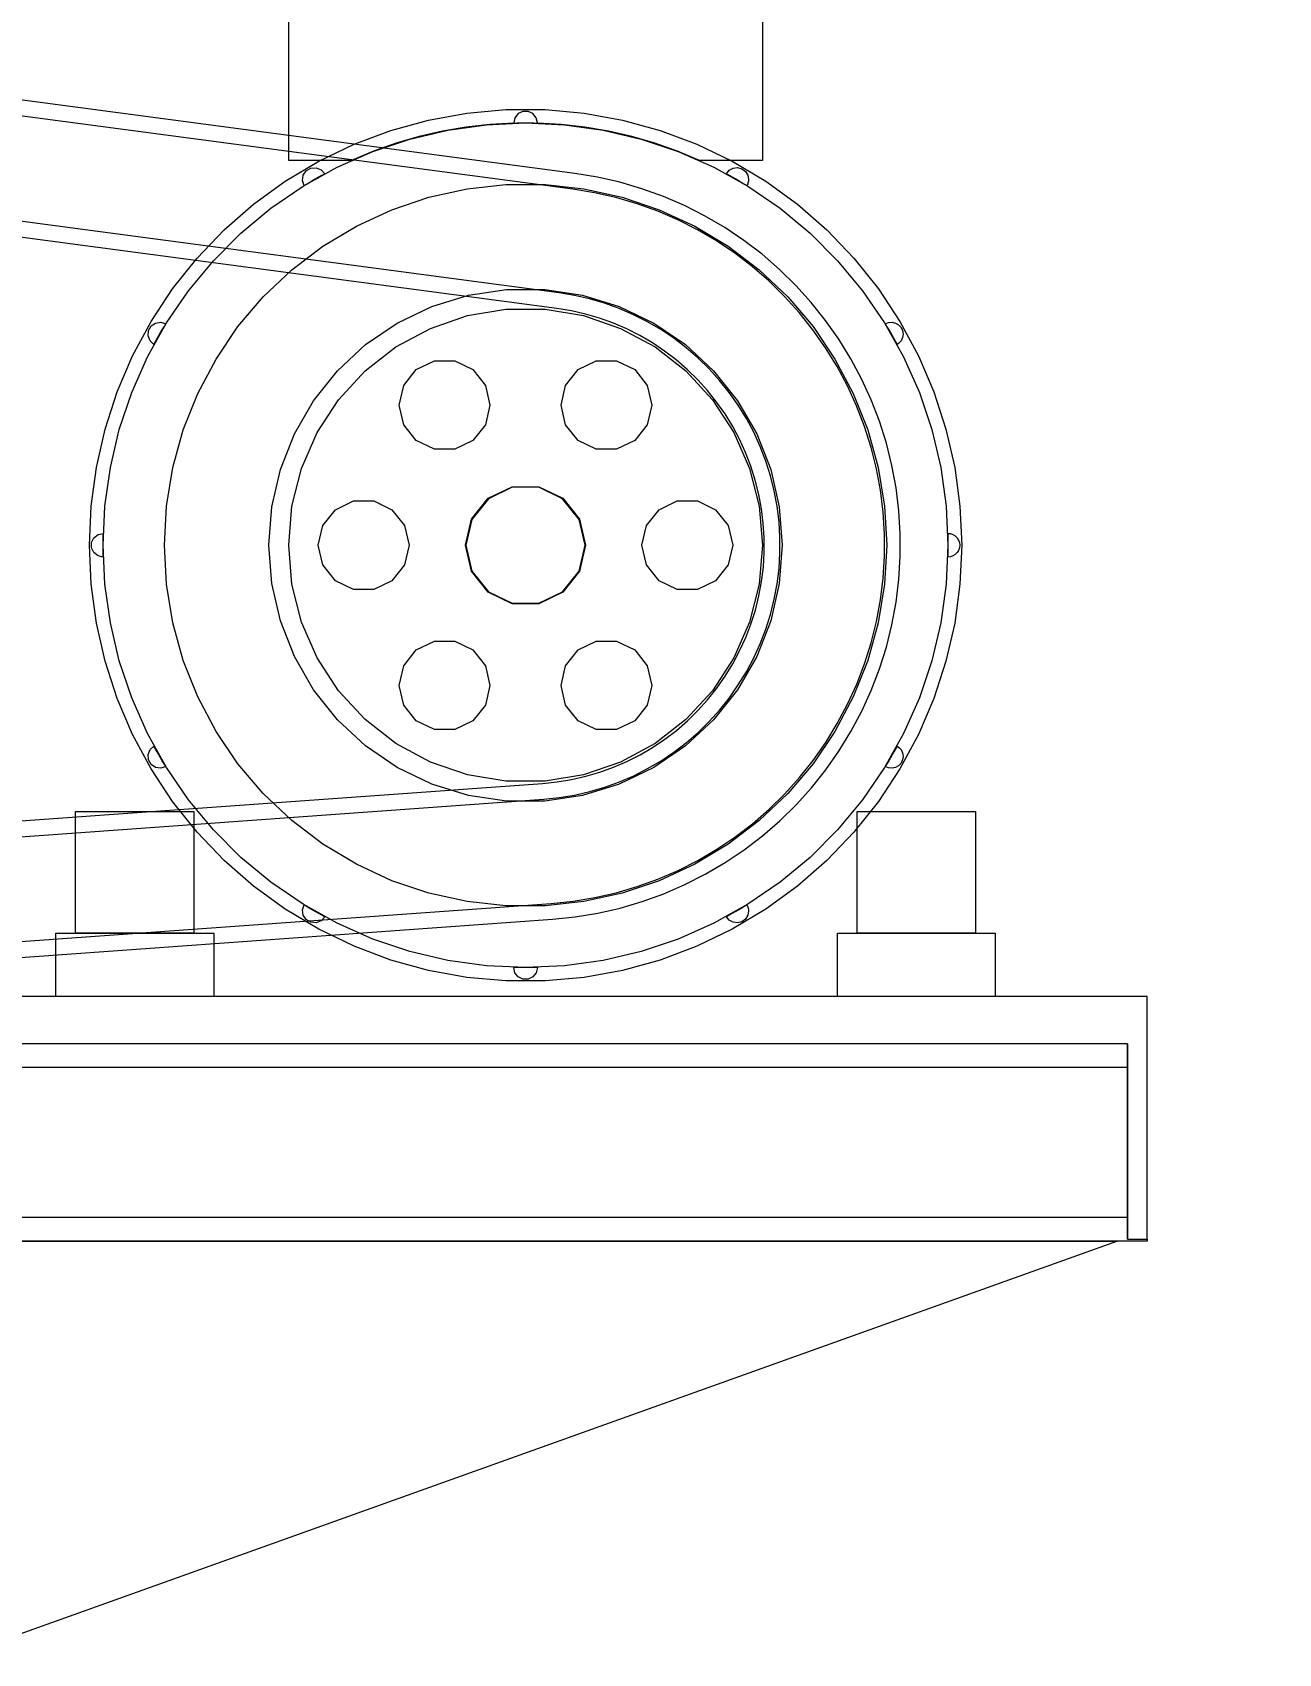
# Model space of a CAD drawing. Header units: millimetres. Extents: x -191664 to 191490, y -197311 to 10263.
# Drawn here: x 2295 to 2927, y -104145 to -103324 of the extents above; entities that cross this region are included whole.
import ezdxf

# ---------------------------------------------------------------- set-up
doc = ezdxf.new("R2010")
doc.units = ezdxf.units.MM
doc.layers.add('DET_briquetadora_lateral', color=7, linetype='Continuous', lineweight=0)
doc.layers.add('R15_COTAS_TRANSPORTE_P', color=1, linetype='Continuous', lineweight=0)
doc.dimstyles.new('PLANTA_20', dxfattribs={"dimtxt": 50, "dimasz": 30, "dimexe": 30, "dimexo": 16, "dimgap": 20, "dimtad": 1, "dimtih": 1, "dimtoh": 1, "dimdec": 1, "dimzin": 0, "dimdsep": 46, "dimcen": 0.09, "dimadec": 0, "dimazin": 0, "dimtfac": 1, "dimtdec": 4, "dimtofl": 0, "dimtmove": 0, "dimatfit": 3, "dimfxl": 1, "dimtolj": 1, "dimtzin": 0, "dimarcsym": 0})

# ---------------------------------------------------------------- blocks, each defined once
blk = doc.blocks.new('*D133')
at = {"layer": 'Defpoints', "color": 0, "transparency": 16777216}
for p in [(439.69, -194147.98), (217.89, -194406.09), (-500, -194490), (-500, -194490), (500, -194490)]:
    blk.add_point(p, dxfattribs=at)
at = {"layer": 'R15_COTAS_TRANSPORTE_P', "color": 0, "lineweight": -2, "transparency": 16777216}
blk.add_arc((-500, -194490), 722.77, 2.37834, 17.62166, dxfattribs=at)
at = {"layer": 'R15_COTAS_TRANSPORTE_P', "color": 0, "transparency": 16777216}
for points in [[(184.12, -194272.81), (193.59, -194269.58), (179.18, -194242.8)], [(227.15, -194459.9), (217.15, -194460.11), (222.77, -194490)]]:
    blk.add_solid(points, dxfattribs=at)

msp = doc.modelspace()

# ---------------------------------------------------------------- linework, layer by layer
at = {"layer": 'DET_briquetadora_lateral', "color": 9, "true_color": 0xb9c3c2}
for p, q in [((2570, -103395.05), (823.69, -103163.22)), ((2568.95, -103402.98), (822.64, -103171.15)), ((2581.48, -103396.93), (2570, -103395.05)), ((2592.82, -103399.52), (2581.48, -103396.93)), ((2603.97, -103402.78), (2592.82, -103399.52)), ((2579.94, -103404.79), (2568.95, -103402.98)), ((2590.8, -103407.26), (2579.94, -103404.79)), ((2601.49, -103410.39), (2590.8, -103407.26)), ((2611.97, -103414.17), (2601.49, -103410.39)), ((2614.91, -103406.73), (2603.97, -103402.78)), ((2625.59, -103411.34), (2614.91, -103406.73)), ((2622.19, -103418.58), (2611.97, -103414.17)), ((2632.13, -103423.61), (2622.19, -103418.58)), ((2635.96, -103416.59), (2625.59, -103411.34)), ((2646, -103422.47), (2635.96, -103416.59)), ((2641.74, -103429.24), (2632.13, -103423.61)), ((2655.65, -103428.94), (2646, -103422.47)), ((2650.99, -103435.45), (2641.74, -103429.24)), ((2664.89, -103436), (2655.65, -103428.94)), ((2659.84, -103442.21), (2650.99, -103435.45)), ((2668.26, -103449.5), (2659.84, -103442.21)), ((2673.68, -103443.61), (2664.89, -103436)), ((2676.22, -103457.29), (2668.26, -103449.5)), ((2681.99, -103451.74), (2673.68, -103443.61)), ((2497.51, -103462.39), (2516.07, -103456.66)), ((2516.07, -103456.66), (2535.29, -103453.76)), ((2535.29, -103453.76), (2554.71, -103453.76)), ((2554.71, -103453.76), (2573.93, -103456.66)), ((2573.93, -103456.66), (2592.49, -103462.39)), ((2683.69, -103465.55), (2676.22, -103457.29)), ((2689.79, -103460.37), (2681.99, -103451.74)), ((2480, -103470.82), (2497.51, -103462.39)), ((2496.8, -103473.51), (2515.54, -103467.07)), ((2515.54, -103467.07), (2535.09, -103463.81)), ((2535.09, -103463.81), (2554.91, -103463.81)), ((2554.91, -103463.81), (2574.46, -103467.07)), ((2574.46, -103467.07), (2593.2, -103473.51)), ((2592.49, -103462.39), (2610, -103470.82)), ((2690.64, -103474.26), (2683.69, -103465.55)), ((2697.04, -103469.46), (2689.79, -103460.37)), ((2463.95, -103481.76), (2480, -103470.82)), ((2479.37, -103482.94), (2496.8, -103473.51)), ((2593.2, -103473.51), (2610.63, -103482.94)), ((2610, -103470.82), (2626.05, -103481.76)), ((2697.05, -103483.37), (2690.64, -103474.26)), ((2703.73, -103478.97), (2697.04, -103469.46)), ((2449.7, -103494.98), (2463.95, -103481.76)), ((2463.73, -103495.11), (2479.37, -103482.94)), ((2610.63, -103482.94), (2626.27, -103495.11)), ((2626.05, -103481.76), (2640.3, -103494.98)), ((2702.88, -103492.86), (2697.05, -103483.37)), ((2709.82, -103488.88), (2703.73, -103478.97)), ((2489.66, -103494.4), (2498.88, -103489.96)), ((2498.88, -103489.96), (2509.12, -103489.96)), ((2509.12, -103489.96), (2518.34, -103494.4)), ((2571.66, -103494.4), (2580.88, -103489.96)), ((2580.88, -103489.96), (2591.12, -103489.96)), ((2591.12, -103489.96), (2600.34, -103494.4)), ((2715.29, -103499.14), (2709.82, -103488.88)), ((2437.59, -103510.17), (2449.7, -103494.98)), ((2450.3, -103509.69), (2463.73, -103495.11)), ((2483.28, -103502.41), (2489.66, -103494.4)), ((2518.34, -103494.4), (2524.72, -103502.41)), ((2565.28, -103502.41), (2571.66, -103494.4)), ((2600.34, -103494.4), (2606.72, -103502.41)), ((2626.27, -103495.11), (2639.7, -103509.69)), ((2640.3, -103494.98), (2652.41, -103510.17)), ((2708.12, -103502.68), (2702.88, -103492.86)), ((2720.13, -103509.71), (2715.29, -103499.14)), ((2481, -103512.39), (2483.28, -103502.41)), ((2524.72, -103502.41), (2527, -103512.39)), ((2563, -103512.39), (2565.28, -103502.41)), ((2606.72, -103502.41), (2609, -103512.39)), ((2712.75, -103512.81), (2708.12, -103502.68)), ((2427.87, -103527), (2437.59, -103510.17)), ((2439.46, -103526.29), (2450.3, -103509.69)), ((2483.28, -103522.37), (2481, -103512.39)), ((2527, -103512.39), (2524.72, -103522.37)), ((2565.28, -103522.37), (2563, -103512.39)), ((2609, -103512.39), (2606.72, -103522.37)), ((2639.7, -103509.69), (2650.54, -103526.29)), ((2652.41, -103510.17), (2662.13, -103527)), ((2716.76, -103523.21), (2712.75, -103512.81)), ((2724.31, -103520.56), (2720.13, -103509.71)), ((2489.66, -103530.37), (2483.28, -103522.37)), ((2524.72, -103522.37), (2518.34, -103530.37)), ((2571.66, -103530.37), (2565.28, -103522.37)), ((2606.72, -103522.37), (2600.34, -103530.37)), ((2720.12, -103533.83), (2716.76, -103523.21)), ((2727.82, -103531.65), (2724.31, -103520.56)), ((2420.78, -103545.08), (2427.87, -103527)), ((2431.5, -103544.44), (2439.46, -103526.29)), ((2498.88, -103534.81), (2489.66, -103530.37)), ((2518.34, -103530.37), (2509.12, -103534.81)), ((2580.88, -103534.81), (2571.66, -103530.37)), ((2600.34, -103530.37), (2591.12, -103534.81)), ((2650.54, -103526.29), (2658.5, -103544.44)), ((2662.13, -103527), (2669.22, -103545.08)), ((2722.82, -103544.63), (2720.12, -103533.83)), ((2730.64, -103542.93), (2727.82, -103531.65)), ((2509.12, -103534.81), (2498.88, -103534.81)), ((2591.12, -103534.81), (2580.88, -103534.81)), ((2416.45, -103564.02), (2420.78, -103545.08)), ((2426.64, -103563.65), (2431.5, -103544.44)), ((2658.5, -103544.44), (2663.36, -103563.65)), ((2669.22, -103545.08), (2673.55, -103564.02)), ((2724.86, -103555.58), (2722.82, -103544.63)), ((2732.77, -103554.36), (2730.64, -103542.93)), ((2526.05, -103559.63), (2538.24, -103553.76)), ((2538.24, -103553.76), (2551.76, -103553.76)), ((2551.76, -103553.76), (2563.95, -103559.63)), ((2726.23, -103566.63), (2724.86, -103555.58)), ((2734.19, -103565.9), (2732.77, -103554.36)), ((2415, -103583.4), (2416.45, -103564.02)), ((2425, -103583.4), (2426.64, -103563.65)), ((2442.28, -103573.42), (2448.66, -103565.42)), ((2448.66, -103565.42), (2457.88, -103560.98)), ((2457.88, -103560.98), (2468.12, -103560.98)), ((2468.12, -103560.98), (2477.34, -103565.42)), ((2477.34, -103565.42), (2483.72, -103573.42)), ((2517.61, -103570.21), (2526.05, -103559.63)), ((2563.95, -103559.63), (2572.39, -103570.21)), ((2606.28, -103573.42), (2612.66, -103565.42)), ((2612.66, -103565.42), (2621.88, -103560.98)), ((2621.88, -103560.98), (2632.12, -103560.98)), ((2632.12, -103560.98), (2641.34, -103565.42)), ((2641.34, -103565.42), (2647.72, -103573.42)), ((2663.36, -103563.65), (2665, -103583.4)), ((2673.55, -103564.02), (2675, -103583.4)), ((2726.91, -103577.75), (2726.23, -103566.63)), ((2734.91, -103577.5), (2734.19, -103565.9)), ((2440, -103583.4), (2442.28, -103573.42)), ((2483.72, -103573.42), (2486, -103583.4)), ((2514.6, -103583.4), (2517.61, -103570.21)), ((2572.39, -103570.21), (2575.4, -103583.4)), ((2604, -103583.4), (2606.28, -103573.42)), ((2647.72, -103573.42), (2650, -103583.4)), ((2726.92, -103588.89), (2726.91, -103577.75)), ((2734.91, -103589.13), (2734.91, -103577.5)), ((2416.45, -103602.78), (2415, -103583.4)), ((2426.64, -103603.15), (2425, -103583.4)), ((2442.28, -103593.38), (2440, -103583.4)), ((2486, -103583.4), (2483.72, -103593.38)), ((2517.61, -103596.59), (2514.6, -103583.4)), ((2575.4, -103583.4), (2572.39, -103596.59)), ((2606.28, -103593.38), (2604, -103583.4)), ((2650, -103583.4), (2647.72, -103593.38)), ((2665, -103583.4), (2663.36, -103603.15)), ((2675, -103583.4), (2673.55, -103602.78)), ((2726.24, -103600.01), (2726.92, -103588.89)), ((2734.21, -103600.74), (2734.91, -103589.13)), ((2448.66, -103601.38), (2442.28, -103593.38)), ((2483.72, -103593.38), (2477.34, -103601.38)), ((2526.05, -103607.17), (2517.61, -103596.59)), ((2572.39, -103596.59), (2563.95, -103607.17)), ((2612.66, -103601.38), (2606.28, -103593.38)), ((2647.72, -103593.38), (2641.34, -103601.38)), ((2420.78, -103621.72), (2416.45, -103602.78)), ((2431.5, -103622.36), (2426.64, -103603.15)), ((2457.88, -103605.82), (2448.66, -103601.38)), ((2468.12, -103605.82), (2457.88, -103605.82)), ((2477.34, -103601.38), (2468.12, -103605.82)), ((2538.24, -103613.04), (2526.05, -103607.17)), ((2563.95, -103607.17), (2551.76, -103613.04)), ((2621.88, -103605.82), (2612.66, -103601.38)), ((2632.12, -103605.82), (2621.88, -103605.82)), ((2641.34, -103601.38), (2632.12, -103605.82)), ((2663.36, -103603.15), (2658.5, -103622.36)), ((2673.55, -103602.78), (2669.22, -103621.72)), ((2724.89, -103611.06), (2726.24, -103600.01)), ((2732.79, -103612.28), (2734.21, -103600.74)), ((2551.76, -103613.04), (2538.24, -103613.04)), ((2722.86, -103622.01), (2724.89, -103611.06)), ((2730.67, -103623.71), (2732.79, -103612.28)), ((2427.87, -103639.8), (2420.78, -103621.72)), ((2439.46, -103640.51), (2431.5, -103622.36)), ((2658.5, -103622.36), (2650.54, -103640.51)), ((2669.22, -103621.72), (2662.13, -103639.8)), ((2720.16, -103632.82), (2722.86, -103622.01)), ((2727.86, -103634.99), (2730.67, -103623.71)), ((2489.66, -103636.43), (2498.88, -103631.99)), ((2498.88, -103631.99), (2509.12, -103631.99)), ((2509.12, -103631.99), (2518.34, -103636.43)), ((2571.66, -103636.43), (2580.88, -103631.99)), ((2580.88, -103631.99), (2591.12, -103631.99)), ((2591.12, -103631.99), (2600.34, -103636.43)), ((2437.59, -103656.63), (2427.87, -103639.8)), ((2450.3, -103657.11), (2439.46, -103640.51)), ((2483.28, -103644.43), (2489.66, -103636.43)), ((2518.34, -103636.43), (2524.72, -103644.43)), ((2565.28, -103644.43), (2571.66, -103636.43)), ((2600.34, -103636.43), (2606.72, -103644.43)), ((2650.54, -103640.51), (2639.7, -103657.11)), ((2662.13, -103639.8), (2652.41, -103656.63)), ((2716.81, -103643.44), (2720.16, -103632.82)), ((2724.36, -103646.08), (2727.86, -103634.99)), ((2481, -103654.41), (2483.28, -103644.43)), ((2524.72, -103644.43), (2527, -103654.41)), ((2563, -103654.41), (2565.28, -103644.43)), ((2606.72, -103644.43), (2609, -103654.41)), ((2712.82, -103653.84), (2716.81, -103643.44)), ((2720.19, -103656.93), (2724.36, -103646.08)), ((2449.7, -103671.82), (2437.59, -103656.63)), ((2483.28, -103664.39), (2481, -103654.41)), ((2527, -103654.41), (2524.72, -103664.39)), ((2565.28, -103664.39), (2563, -103654.41)), ((2609, -103654.41), (2606.72, -103664.39)), ((2652.41, -103656.63), (2640.3, -103671.82)), ((2708.19, -103663.97), (2712.82, -103653.84)), ((2715.37, -103667.51), (2720.19, -103656.93)), ((2463.73, -103671.69), (2450.3, -103657.11)), ((2489.66, -103672.4), (2483.28, -103664.39)), ((2524.72, -103664.39), (2518.34, -103672.4)), ((2571.66, -103672.4), (2565.28, -103664.39)), ((2606.72, -103664.39), (2600.34, -103672.4)), ((2639.7, -103657.11), (2626.27, -103671.69)), ((2702.96, -103673.8), (2708.19, -103663.97)), ((2463.95, -103685.04), (2449.7, -103671.82)), ((2479.37, -103683.86), (2463.73, -103671.69)), ((2498.88, -103676.84), (2489.66, -103672.4)), ((2518.34, -103672.4), (2509.12, -103676.84)), ((2580.88, -103676.84), (2571.66, -103672.4)), ((2600.34, -103672.4), (2591.12, -103676.84)), ((2626.27, -103671.69), (2610.63, -103683.86)), ((2640.3, -103671.82), (2626.05, -103685.04)), ((2709.9, -103677.78), (2715.37, -103667.51)), ((2509.12, -103676.84), (2498.88, -103676.84)), ((2591.12, -103676.84), (2580.88, -103676.84)), ((2697.13, -103683.3), (2702.96, -103673.8)), ((2703.82, -103687.69), (2709.9, -103677.78)), ((2480, -103695.98), (2463.95, -103685.04)), ((2496.8, -103693.29), (2479.37, -103683.86)), ((2610.63, -103683.86), (2593.2, -103693.29)), ((2626.05, -103685.04), (2610, -103695.98)), ((2690.74, -103692.42), (2697.13, -103683.3)), ((2697.14, -103697.21), (2703.82, -103687.69)), ((2497.51, -103704.41), (2480, -103695.98)), ((2515.54, -103699.73), (2496.8, -103693.29)), ((2593.2, -103693.29), (2574.46, -103699.73)), ((2610, -103695.98), (2592.49, -103704.41)), ((2683.8, -103701.13), (2690.74, -103692.42)), ((2689.9, -103706.3), (2697.14, -103697.21)), ((2516.07, -103710.14), (2497.51, -103704.41)), ((2535.09, -103702.99), (2515.54, -103699.73)), ((2554.91, -103702.99), (2535.09, -103702.99)), ((2574.46, -103699.73), (2554.91, -103702.99)), ((2592.49, -103704.41), (2573.93, -103710.14)), ((2676.34, -103709.4), (2683.8, -103701.13)), ((2682.11, -103714.93), (2689.9, -103706.3)), ((2535.29, -103713.04), (2516.07, -103710.14)), ((2554.71, -103713.04), (2535.29, -103713.04)), ((2573.93, -103710.14), (2554.71, -103713.04)), ((2668.38, -103717.19), (2676.34, -103709.4)), ((2659.97, -103724.49), (2668.38, -103717.19)), ((2673.81, -103723.07), (2682.11, -103714.93)), ((2651.12, -103731.26), (2659.97, -103724.49)), ((2655.79, -103737.76), (2665.02, -103730.69)), ((2665.02, -103730.69), (2673.81, -103723.07)), ((2632.27, -103743.11), (2641.88, -103737.47)), ((2641.88, -103737.47), (2651.12, -103731.26)), ((2646.14, -103744.24), (2655.79, -103737.76)), ((2622.34, -103748.15), (2632.27, -103743.11)), ((2636.11, -103750.13), (2646.14, -103744.24)), ((2601.64, -103756.36), (2612.12, -103752.57)), ((2612.12, -103752.57), (2622.34, -103748.15)), ((2615.07, -103760.01), (2625.74, -103755.39)), ((2625.74, -103755.39), (2636.11, -103750.13)), ((2558.03, -103764.93), (2569.11, -103763.8)), ((2569.11, -103763.8), (2580.1, -103761.98)), ((2580.1, -103761.98), (2590.96, -103759.5)), ((2590.96, -103759.5), (2601.64, -103756.36)), ((2604.13, -103763.96), (2615.07, -103760.01)), ((800.92, -103891.07), (2558.03, -103764.93)), ((2558.6, -103772.91), (2570.17, -103771.73)), ((2570.17, -103771.73), (2581.64, -103769.83)), ((2581.64, -103769.83), (2592.98, -103767.24)), ((2592.98, -103767.24), (2604.13, -103763.96)), ((801.49, -103899.05), (2558.6, -103772.91))]:
    msp.add_line(p, q, dxfattribs=at)
at = {"layer": 'DET_briquetadora_lateral', "color": 117, "true_color": 0x376c5b}
for p, q in [((2561.98, -103455.52), (815.67, -103223.69)), ((2560.92, -103463.45), (814.61, -103231.62)), ((2569.77, -103456.8), (2561.98, -103455.52)), ((2577.46, -103458.55), (2569.77, -103456.8)), ((2585.04, -103460.77), (2577.46, -103458.55)), ((2568.23, -103464.65), (2560.92, -103463.45)), ((2575.45, -103466.29), (2568.23, -103464.65)), ((2582.56, -103468.38), (2575.45, -103466.29)), ((2592.47, -103463.45), (2585.04, -103460.77)), ((2599.72, -103466.58), (2592.47, -103463.45)), ((2606.76, -103470.14), (2599.72, -103466.58)), ((2589.52, -103470.89), (2582.56, -103468.38)), ((2596.32, -103473.82), (2589.52, -103470.89)), ((2602.93, -103477.17), (2596.32, -103473.82)), ((2613.57, -103474.13), (2606.76, -103470.14)), ((2620.13, -103478.53), (2613.57, -103474.13)), ((2609.32, -103480.91), (2602.93, -103477.17)), ((2615.47, -103485.04), (2609.32, -103480.91)), ((2626.4, -103483.32), (2620.13, -103478.53)), ((2632.37, -103488.49), (2626.4, -103483.32)), ((2621.35, -103489.53), (2615.47, -103485.04)), ((2626.95, -103494.38), (2621.35, -103489.53)), ((2638.01, -103494.01), (2632.37, -103488.49)), ((2632.24, -103499.56), (2626.95, -103494.38)), ((2637.21, -103505.05), (2632.24, -103499.56)), ((2643.3, -103499.87), (2638.01, -103494.01)), ((2648.23, -103506.04), (2643.3, -103499.87)), ((2641.83, -103510.84), (2637.21, -103505.05)), ((2652.77, -103512.5), (2648.23, -103506.04)), ((2646.09, -103516.9), (2641.83, -103510.84)), ((2649.96, -103523.2), (2646.09, -103516.9)), ((2656.9, -103519.22), (2652.77, -103512.5)), ((2653.45, -103529.74), (2649.96, -103523.2)), ((2660.62, -103526.19), (2656.9, -103519.22)), ((2656.53, -103536.47), (2653.45, -103529.74)), ((2663.9, -103533.37), (2660.62, -103526.19)), ((2666.74, -103540.74), (2663.9, -103533.37)), ((2659.19, -103543.38), (2656.53, -103536.47)), ((2669.12, -103548.26), (2666.74, -103540.74)), ((2661.42, -103550.44), (2659.19, -103543.38)), ((2671.04, -103555.92), (2669.12, -103548.26)), ((2663.22, -103557.62), (2661.42, -103550.44)), ((2664.58, -103564.9), (2663.22, -103557.62)), ((2672.48, -103563.68), (2671.04, -103555.92)), ((2665.49, -103572.25), (2664.58, -103564.9)), ((2673.45, -103571.52), (2672.48, -103563.68)), ((2665.94, -103579.64), (2665.49, -103572.25)), ((2673.94, -103579.4), (2673.45, -103571.52)), ((2665.94, -103587.05), (2665.94, -103579.64)), ((2673.94, -103587.29), (2673.94, -103579.4)), ((2665.5, -103594.44), (2665.94, -103587.05)), ((2673.46, -103595.17), (2673.94, -103587.29)), ((2664.59, -103601.79), (2665.5, -103594.44)), ((2672.5, -103603.01), (2673.46, -103595.17)), ((2663.25, -103609.07), (2664.59, -103601.79)), ((2671.06, -103610.77), (2672.5, -103603.01)), ((2661.45, -103616.26), (2663.25, -103609.07)), ((2669.15, -103618.43), (2671.06, -103610.77)), ((2656.57, -103630.23), (2659.23, -103623.32)), ((2659.23, -103623.32), (2661.45, -103616.26)), ((2666.78, -103625.96), (2669.15, -103618.43)), ((2653.5, -103636.97), (2656.57, -103630.23)), ((2663.95, -103633.33), (2666.78, -103625.96)), ((2650.02, -103643.5), (2653.5, -103636.97)), ((2656.96, -103647.48), (2660.67, -103640.51)), ((2660.67, -103640.51), (2663.95, -103633.33)), ((2646.14, -103649.81), (2650.02, -103643.5)), ((2652.83, -103654.21), (2656.96, -103647.48)), ((2637.28, -103661.67), (2641.89, -103655.88)), ((2641.89, -103655.88), (2646.14, -103649.81)), ((2648.3, -103660.67), (2652.83, -103654.21)), ((2632.32, -103667.17), (2637.28, -103661.67)), ((2643.38, -103666.84), (2648.3, -103660.67)), ((2621.43, -103677.2), (2627.03, -103672.35)), ((2627.03, -103672.35), (2632.32, -103667.17)), ((2632.45, -103678.23), (2638.09, -103672.7)), ((2638.09, -103672.7), (2643.38, -103666.84)), ((2609.41, -103685.83), (2615.55, -103681.7)), ((2615.55, -103681.7), (2621.43, -103677.2)), ((2626.49, -103683.4), (2632.45, -103678.23)), ((2596.42, -103692.93), (2603.02, -103689.58)), ((2603.02, -103689.58), (2609.41, -103685.83)), ((2613.67, -103692.61), (2620.22, -103688.2)), ((2620.22, -103688.2), (2626.49, -103683.4)), ((2582.66, -103698.39), (2589.62, -103695.87)), ((2589.62, -103695.87), (2596.42, -103692.93)), ((2599.82, -103700.17), (2606.86, -103696.6)), ((2606.86, -103696.6), (2613.67, -103692.61)), ((796.55, -103830.23), (2553.66, -103704.09)), ((2553.66, -103704.09), (2561.03, -103703.33)), ((2561.03, -103703.33), (2568.34, -103702.13)), ((2568.34, -103702.13), (2575.56, -103700.48)), ((2575.56, -103700.48), (2582.66, -103698.39)), ((2577.58, -103708.22), (2585.15, -103705.99)), ((2585.15, -103705.99), (2592.57, -103703.31)), ((2592.57, -103703.31), (2599.82, -103700.17)), ((797.13, -103838.21), (2554.24, -103712.07)), ((2554.24, -103712.07), (2562.09, -103711.26)), ((2562.09, -103711.26), (2569.88, -103709.98)), ((2569.88, -103709.98), (2577.58, -103708.22))]:
    msp.add_line(p, q, dxfattribs=at)
at = {"layer": 'DET_briquetadora_lateral', "color": 127, "true_color": 0x587e77}
for p, q in [((2425, -103388.4), (2425, -103283.4)), ((2665, -103283.4), (2665, -103388.4)), ((2476.71, -103373.22), (2495.82, -103367.94)), ((2495.82, -103367.94), (2515.33, -103364.4)), ((2515.33, -103364.4), (2535.08, -103362.62)), ((2525.25, -103370.31), (2545, -103369.4)), ((2539, -103369.48), (2526.9, -103370.17)), ((2535.08, -103362.62), (2554.92, -103362.62)), ((2539.59, -103366.8), (2539, -103369.4)), ((2539, -103369.41), (2539, -103369.4)), ((2539, -103369.42), (2539, -103369.41)), ((2539, -103369.44), (2539, -103369.42)), ((2539, -103369.48), (2540.71, -103369.44)), ((2539, -103369.45), (2539, -103369.44)), ((2539, -103369.46), (2539, -103369.45)), ((2539, -103369.47), (2539, -103369.46)), ((2539, -103369.48), (2539, -103369.47)), ((2541.26, -103364.71), (2539.59, -103366.8)), ((2540.71, -103369.44), (2542.43, -103369.42)), ((2543.66, -103363.55), (2541.26, -103364.71)), ((2542.43, -103369.42), (2544.14, -103369.4)), ((2546.34, -103363.55), (2543.66, -103363.55)), ((2544.14, -103369.4), (2545.86, -103369.4)), ((2545, -103369.4), (2564.75, -103370.31)), ((2545.86, -103369.4), (2547.57, -103369.42)), ((2548.74, -103364.71), (2546.34, -103363.55)), ((2547.57, -103369.42), (2549.29, -103369.44)), ((2550.41, -103366.8), (2548.74, -103364.71)), ((2549.29, -103369.44), (2551, -103369.48)), ((2551, -103369.4), (2550.41, -103366.8)), ((2551, -103369.41), (2551, -103369.4)), ((2551, -103369.42), (2551, -103369.41)), ((2551, -103369.44), (2551, -103369.42)), ((2551, -103369.45), (2551, -103369.44)), ((2551, -103369.46), (2551, -103369.45)), ((2551, -103369.47), (2551, -103369.46)), ((2551, -103369.48), (2551, -103369.47)), ((2563.1, -103370.17), (2551, -103369.48)), ((2554.92, -103362.62), (2574.67, -103364.4)), ((2574.67, -103364.4), (2594.18, -103367.94)), ((2594.18, -103367.94), (2613.29, -103373.22)), ((2458.14, -103380.18), (2476.71, -103373.22)), ((2467.69, -103383.85), (2486.44, -103377.57)), ((2491.1, -103376.3), (2479.46, -103379.68)), ((2486.44, -103377.57), (2505.68, -103373.04)), ((2502.91, -103373.58), (2491.1, -103376.3)), ((2514.86, -103371.53), (2502.91, -103373.58)), ((2505.68, -103373.04), (2525.25, -103370.31)), ((2526.9, -103370.17), (2514.86, -103371.53)), ((2575.14, -103371.53), (2563.1, -103370.17)), ((2564.75, -103370.31), (2584.32, -103373.04)), ((2587.09, -103373.58), (2575.14, -103371.53)), ((2584.32, -103373.04), (2603.56, -103377.57)), ((2598.9, -103376.3), (2587.09, -103373.58)), ((2610.54, -103379.68), (2598.9, -103376.3)), ((2603.56, -103377.57), (2622.31, -103383.85)), ((2613.29, -103373.22), (2631.86, -103380.18)), ((2440.28, -103388.79), (2458.14, -103380.18)), ((2449.61, -103391.84), (2467.69, -103383.85)), ((2468.03, -103383.72), (2456.85, -103388.4)), ((2479.46, -103379.68), (2468.03, -103383.72)), ((2621.97, -103383.72), (2610.54, -103379.68)), ((2633.15, -103388.4), (2621.97, -103383.72)), ((2622.31, -103383.85), (2640.39, -103391.84)), ((2631.86, -103380.18), (2649.72, -103388.79)), ((2423.25, -103398.96), (2440.28, -103388.79)), ((2456.85, -103388.4), (2425, -103388.4)), ((2432.34, -103401.45), (2449.61, -103391.84)), ((2432.4, -103395.91), (2433.91, -103393.68)), ((2433.91, -103393.68), (2436.24, -103392.33)), ((2436.24, -103392.33), (2438.93, -103392.14)), ((2438.93, -103392.14), (2441.43, -103393.15)), ((2441.43, -103393.15), (2443.24, -103395.14)), ((2665, -103388.4), (2633.15, -103388.4)), ((2640.39, -103391.84), (2657.66, -103401.45)), ((2646.76, -103395.14), (2648.2, -103393.42)), ((2648.2, -103393.42), (2650.17, -103392.36)), ((2649.72, -103388.79), (2666.75, -103398.96)), ((2650.17, -103392.36), (2652.4, -103392.08)), ((2652.4, -103392.08), (2654.57, -103392.65)), ((2654.57, -103392.65), (2656.38, -103393.97)), ((2656.38, -103393.97), (2657.58, -103395.87)), ((2407.21, -103410.62), (2423.25, -103398.96)), ((2416.04, -103412.62), (2432.34, -103401.45)), ((2432.02, -103398.58), (2432.4, -103395.91)), ((2432.85, -103401.14), (2432.02, -103398.58)), ((2432.85, -103401.14), (2434.31, -103400.25)), ((2434.31, -103400.25), (2435.78, -103399.37)), ((2435.78, -103399.37), (2437.26, -103398.5)), ((2437.26, -103398.5), (2438.74, -103397.64)), ((2438.74, -103397.64), (2440.23, -103396.8)), ((2440.23, -103396.8), (2441.73, -103395.96)), ((2441.73, -103395.96), (2443.24, -103395.14)), ((2515.39, -103402.81), (2535.09, -103400.67)), ((2535.09, -103400.67), (2554.91, -103400.67)), ((2554.91, -103400.67), (2574.61, -103402.81)), ((2646.76, -103395.14), (2648.27, -103395.96)), ((2648.27, -103395.96), (2649.77, -103396.8)), ((2649.77, -103396.8), (2651.26, -103397.64)), ((2651.26, -103397.64), (2652.74, -103398.5)), ((2652.74, -103398.5), (2654.22, -103399.37)), ((2654.22, -103399.37), (2655.69, -103400.25)), ((2655.69, -103400.25), (2657.15, -103401.14)), ((2657.37, -103400.74), (2657.15, -103401.14)), ((2657.56, -103400.32), (2657.37, -103400.74)), ((2657.72, -103399.88), (2657.56, -103400.32)), ((2657.58, -103395.87), (2658, -103398.07)), ((2657.66, -103401.45), (2673.96, -103412.62)), ((2657.84, -103399.44), (2657.72, -103399.88)), ((2657.93, -103398.99), (2657.84, -103399.44)), ((2657.98, -103398.53), (2657.93, -103398.99)), ((2658, -103398.07), (2657.98, -103398.53)), ((2666.75, -103398.96), (2682.79, -103410.62)), ((2392.28, -103423.66), (2407.21, -103410.62)), ((2477.26, -103413.4), (2496.04, -103407.07)), ((2496.04, -103407.07), (2515.39, -103402.81)), ((2574.61, -103402.81), (2593.96, -103407.07)), ((2593.96, -103407.07), (2612.74, -103413.4)), ((2682.79, -103410.62), (2697.72, -103423.66)), ((2400.83, -103425.25), (2416.04, -103412.62)), ((2459.28, -103421.72), (2477.26, -103413.4)), ((2612.74, -103413.4), (2630.72, -103421.72)), ((2673.96, -103412.62), (2689.17, -103425.25)), ((2378.57, -103438), (2392.28, -103423.66)), ((2386.85, -103439.23), (2400.83, -103425.25)), ((2442.3, -103431.93), (2459.28, -103421.72)), ((2630.72, -103421.72), (2647.7, -103431.93)), ((2689.17, -103425.25), (2703.15, -103439.23)), ((2697.72, -103423.66), (2711.43, -103438)), ((2426.53, -103443.92), (2442.3, -103431.93)), ((2647.7, -103431.93), (2663.47, -103443.92)), ((2366.21, -103453.5), (2378.57, -103438)), ((2374.22, -103454.44), (2386.85, -103439.23)), ((2703.15, -103439.23), (2715.78, -103454.44)), ((2711.43, -103438), (2723.79, -103453.5)), ((2412.14, -103457.55), (2426.53, -103443.92)), ((2663.47, -103443.92), (2677.86, -103457.55)), ((2355.28, -103470.05), (2366.21, -103453.5)), ((2363.05, -103470.74), (2374.22, -103454.44)), ((2399.31, -103472.65), (2412.14, -103457.55)), ((2677.86, -103457.55), (2690.69, -103472.65)), ((2715.78, -103454.44), (2726.95, -103470.74)), ((2723.79, -103453.5), (2734.72, -103470.05)), ((2345.89, -103487.51), (2355.28, -103470.05)), ((2353.44, -103488.01), (2363.05, -103470.74)), ((2353.74, -103477.33), (2353.93, -103474.64)), ((2353.93, -103474.64), (2355.28, -103472.31)), ((2355.28, -103472.31), (2357.51, -103470.8)), ((2357.51, -103470.8), (2360.18, -103470.42)), ((2359.24, -103477.14), (2360.1, -103475.66)), ((2360.1, -103475.66), (2360.97, -103474.18)), ((2360.18, -103470.42), (2362.74, -103471.25)), ((2360.97, -103474.18), (2361.85, -103472.71)), ((2361.85, -103472.71), (2362.74, -103471.25)), ((2388.2, -103489.05), (2399.31, -103472.65)), ((2690.69, -103472.65), (2701.8, -103489.05)), ((2726.95, -103470.74), (2736.56, -103488.01)), ((2727.26, -103471.25), (2728.92, -103470.57)), ((2727.26, -103471.25), (2728.15, -103472.71)), ((2728.15, -103472.71), (2729.03, -103474.18)), ((2728.92, -103470.57), (2730.72, -103470.41)), ((2729.03, -103474.18), (2729.9, -103475.66)), ((2729.9, -103475.66), (2730.76, -103477.14)), ((2730.72, -103470.41), (2732.48, -103470.8)), ((2732.48, -103470.8), (2734.04, -103471.69)), ((2734.04, -103471.69), (2735.27, -103473)), ((2734.72, -103470.05), (2744.11, -103487.51)), ((2735.27, -103473), (2736.06, -103474.62)), ((2736.06, -103474.62), (2736.33, -103476.4)), ((2354.75, -103479.83), (2353.74, -103477.33)), ((2356.74, -103481.64), (2354.75, -103479.83)), ((2356.74, -103481.64), (2357.56, -103480.13)), ((2357.56, -103480.13), (2358.4, -103478.63)), ((2358.4, -103478.63), (2359.24, -103477.14)), ((2730.76, -103477.14), (2731.6, -103478.63)), ((2731.6, -103478.63), (2732.44, -103480.13)), ((2732.44, -103480.13), (2733.26, -103481.64)), ((2734.01, -103481.14), (2733.26, -103481.64)), ((2734.69, -103480.52), (2734.01, -103481.14)), ((2735.26, -103479.82), (2734.69, -103480.52)), ((2735.72, -103479.04), (2735.26, -103479.82)), ((2736.06, -103478.19), (2735.72, -103479.04)), ((2736.26, -103477.31), (2736.06, -103478.19)), ((2736.33, -103476.4), (2736.26, -103477.31)), ((2338.09, -103505.75), (2345.89, -103487.51)), ((2345.45, -103506.09), (2353.44, -103488.01)), ((2378.91, -103506.56), (2388.2, -103489.05)), ((2701.8, -103489.05), (2711.09, -103506.56)), ((2736.56, -103488.01), (2744.55, -103506.09)), ((2744.11, -103487.51), (2751.91, -103505.75)), ((2331.96, -103524.61), (2338.09, -103505.75)), ((2339.17, -103524.84), (2345.45, -103506.09)), ((2371.58, -103524.97), (2378.91, -103506.56)), ((2711.09, -103506.56), (2718.42, -103524.97)), ((2744.55, -103506.09), (2750.83, -103524.84)), ((2751.91, -103505.75), (2758.04, -103524.61)), ((2327.55, -103543.94), (2331.96, -103524.61)), ((2334.64, -103544.08), (2339.17, -103524.84)), ((2366.28, -103544.06), (2371.58, -103524.97)), ((2718.42, -103524.97), (2723.72, -103544.06)), ((2750.83, -103524.84), (2755.36, -103544.08)), ((2758.04, -103524.61), (2762.45, -103543.94)), ((2324.89, -103563.59), (2327.55, -103543.94)), ((2331.91, -103563.65), (2334.64, -103544.08)), ((2363.07, -103563.61), (2366.28, -103544.06)), ((2723.72, -103544.06), (2726.93, -103563.61)), ((2755.36, -103544.08), (2758.09, -103563.65)), ((2762.45, -103543.94), (2765.11, -103563.59)), ((2538.29, -103553.99), (2526.19, -103559.82)), ((2551.71, -103553.99), (2538.29, -103553.99)), ((2563.81, -103559.82), (2551.71, -103553.99)), ((2324, -103583.4), (2324.89, -103563.59)), ((2331, -103583.4), (2331.91, -103563.65)), ((2362, -103583.4), (2363.07, -103563.61)), ((2526.19, -103559.82), (2517.82, -103570.31)), ((2572.18, -103570.31), (2563.81, -103559.82)), ((2726.93, -103563.61), (2728, -103583.4)), ((2758.09, -103563.65), (2759, -103583.4)), ((2765.11, -103563.59), (2766, -103583.4)), ((2517.82, -103570.31), (2514.84, -103583.4)), ((2575.16, -103583.4), (2572.18, -103570.31)), ((2325.15, -103582.05), (2326.33, -103579.63)), ((2325.15, -103584.75), (2325.15, -103582.05)), ((2326.33, -103579.63), (2328.45, -103577.97)), ((2328.45, -103577.97), (2331.08, -103577.4)), ((2331, -103582.54), (2331.01, -103581.69)), ((2331, -103583.4), (2331, -103582.54)), ((2331.01, -103581.69), (2331.02, -103580.83)), ((2331.02, -103580.83), (2331.03, -103579.97)), ((2331.03, -103579.97), (2331.04, -103579.11)), ((2331.04, -103579.11), (2331.06, -103578.26)), ((2331.06, -103578.26), (2331.08, -103577.4)), ((2758.92, -103577.4), (2758.94, -103578.26)), ((2758.92, -103577.4), (2760.26, -103577.53)), ((2758.94, -103578.26), (2758.96, -103579.11)), ((2758.96, -103579.11), (2758.97, -103579.97)), ((2758.97, -103579.97), (2758.98, -103580.83)), ((2758.98, -103580.83), (2758.99, -103581.69)), ((2758.99, -103581.69), (2759, -103582.54)), ((2759, -103582.54), (2759, -103583.4)), ((2760.26, -103577.53), (2761.55, -103577.97)), ((2761.55, -103577.97), (2762.7, -103578.68)), ((2762.7, -103578.68), (2763.67, -103579.63)), ((2763.67, -103579.63), (2764.4, -103580.78)), ((2764.4, -103580.78), (2764.85, -103582.05)), ((2764.85, -103582.05), (2765, -103583.4)), ((2324.89, -103603.21), (2324, -103583.4)), ((2326.33, -103587.17), (2325.15, -103584.75)), ((2328.45, -103588.83), (2326.33, -103587.17)), ((2331.08, -103589.4), (2328.45, -103588.83)), ((2331.91, -103603.15), (2331, -103583.4)), ((2331, -103584.26), (2331, -103583.4)), ((2331.01, -103585.11), (2331, -103584.26)), ((2331.02, -103585.97), (2331.01, -103585.11)), ((2331.03, -103586.83), (2331.02, -103585.97)), ((2331.04, -103587.69), (2331.03, -103586.83)), ((2331.06, -103588.54), (2331.04, -103587.69)), ((2331.08, -103589.4), (2331.06, -103588.54)), ((2363.07, -103603.19), (2362, -103583.4)), ((2514.84, -103583.4), (2517.82, -103596.49)), ((2572.18, -103596.49), (2575.16, -103583.4)), ((2728, -103583.4), (2726.93, -103603.19)), ((2759, -103583.4), (2758.09, -103603.15)), ((2758.94, -103588.54), (2758.92, -103589.4)), ((2760.26, -103589.27), (2758.92, -103589.4)), ((2758.96, -103587.69), (2758.94, -103588.54)), ((2758.97, -103586.83), (2758.96, -103587.69)), ((2758.98, -103585.97), (2758.97, -103586.83)), ((2758.99, -103585.11), (2758.98, -103585.97)), ((2759, -103584.26), (2758.99, -103585.11)), ((2759, -103583.4), (2759, -103584.26)), ((2761.55, -103588.83), (2760.26, -103589.27)), ((2762.7, -103588.12), (2761.55, -103588.83)), ((2763.67, -103587.17), (2762.7, -103588.12)), ((2764.4, -103586.02), (2763.67, -103587.17)), ((2764.85, -103584.75), (2764.4, -103586.02)), ((2765, -103583.4), (2764.85, -103584.75)), ((2766, -103583.4), (2765.11, -103603.21)), ((2517.82, -103596.49), (2526.19, -103606.98)), ((2563.81, -103606.98), (2572.18, -103596.49)), ((2327.55, -103622.86), (2324.89, -103603.21)), ((2334.64, -103622.72), (2331.91, -103603.15)), ((2366.28, -103622.74), (2363.07, -103603.19)), ((2526.19, -103606.98), (2538.29, -103612.81)), ((2551.71, -103612.81), (2563.81, -103606.98)), ((2726.93, -103603.19), (2723.72, -103622.74)), ((2758.09, -103603.15), (2755.36, -103622.72)), ((2765.11, -103603.21), (2762.45, -103622.86)), ((2538.29, -103612.81), (2551.71, -103612.81)), ((2331.96, -103642.19), (2327.55, -103622.86)), ((2339.17, -103641.96), (2334.64, -103622.72)), ((2371.58, -103641.83), (2366.28, -103622.74)), ((2723.72, -103622.74), (2718.42, -103641.83)), ((2755.36, -103622.72), (2750.83, -103641.96)), ((2762.45, -103622.86), (2758.04, -103642.19)), ((2338.09, -103661.05), (2331.96, -103642.19)), ((2345.45, -103660.71), (2339.17, -103641.96)), ((2378.91, -103660.24), (2371.58, -103641.83)), ((2718.42, -103641.83), (2711.09, -103660.24)), ((2750.83, -103641.96), (2744.55, -103660.71)), ((2758.04, -103642.19), (2751.91, -103661.05)), ((2345.89, -103679.29), (2338.09, -103661.05)), ((2353.44, -103678.79), (2345.45, -103660.71)), ((2388.2, -103677.75), (2378.91, -103660.24)), ((2711.09, -103660.24), (2701.8, -103677.75)), ((2744.55, -103660.71), (2736.56, -103678.79)), ((2751.91, -103661.05), (2744.11, -103679.29)), ((2355.28, -103696.75), (2345.89, -103679.29)), ((2363.05, -103696.06), (2353.44, -103678.79)), ((2399.31, -103694.15), (2388.2, -103677.75)), ((2701.8, -103677.75), (2690.69, -103694.15)), ((2736.56, -103678.79), (2726.95, -103696.06)), ((2744.11, -103679.29), (2734.72, -103696.75)), ((2353.74, -103689.47), (2354.75, -103686.97)), ((2353.93, -103692.16), (2353.74, -103689.47)), ((2354.75, -103686.97), (2356.74, -103685.16)), ((2357.56, -103686.67), (2356.74, -103685.16)), ((2358.4, -103688.17), (2357.56, -103686.67)), ((2359.24, -103689.66), (2358.4, -103688.17)), ((2360.1, -103691.14), (2359.24, -103689.66)), ((2730.76, -103689.66), (2729.9, -103691.14)), ((2731.6, -103688.17), (2730.76, -103689.66)), ((2732.44, -103686.67), (2731.6, -103688.17)), ((2733.26, -103685.16), (2732.44, -103686.67)), ((2733.26, -103685.16), (2734.01, -103685.66)), ((2734.01, -103685.66), (2734.69, -103686.28)), ((2734.69, -103686.28), (2735.26, -103686.98)), ((2735.26, -103686.98), (2735.72, -103687.76)), ((2735.72, -103687.76), (2736.06, -103688.61)), ((2736.06, -103688.61), (2736.26, -103689.49)), ((2736.26, -103689.49), (2736.33, -103690.4)), ((2355.28, -103694.49), (2353.93, -103692.16)), ((2357.51, -103696), (2355.28, -103694.49)), ((2366.21, -103713.3), (2355.28, -103696.75)), ((2360.18, -103696.38), (2357.51, -103696)), ((2360.97, -103692.62), (2360.1, -103691.14)), ((2362.74, -103695.55), (2360.18, -103696.38)), ((2361.85, -103694.09), (2360.97, -103692.62)), ((2362.74, -103695.55), (2361.85, -103694.09)), ((2374.22, -103712.36), (2363.05, -103696.06)), ((2412.14, -103709.25), (2399.31, -103694.15)), ((2690.69, -103694.15), (2677.86, -103709.25)), ((2726.95, -103696.06), (2715.78, -103712.36)), ((2734.72, -103696.75), (2723.79, -103713.3)), ((2728.15, -103694.09), (2727.26, -103695.55)), ((2728.92, -103696.23), (2727.26, -103695.55)), ((2729.03, -103692.62), (2728.15, -103694.09)), ((2730.72, -103696.39), (2728.92, -103696.23)), ((2729.9, -103691.14), (2729.03, -103692.62)), ((2732.48, -103696), (2730.72, -103696.39)), ((2734.04, -103695.11), (2732.48, -103696)), ((2735.27, -103693.8), (2734.04, -103695.11)), ((2736.06, -103692.18), (2735.27, -103693.8)), ((2736.33, -103690.4), (2736.06, -103692.18)), ((2378.57, -103728.8), (2366.21, -103713.3)), ((2386.85, -103727.57), (2374.22, -103712.36)), ((2426.53, -103722.88), (2412.14, -103709.25)), ((2677.86, -103709.25), (2663.47, -103722.88)), ((2715.78, -103712.36), (2703.15, -103727.57)), ((2723.79, -103713.3), (2711.43, -103728.8)), ((2317, -103780), (2317, -103718.4)), ((2317, -103718.4), (2377, -103718.4)), ((2377, -103718.4), (2377, -103780)), ((2713, -103780), (2713, -103718.4)), ((2713, -103718.4), (2773, -103718.4)), ((2773, -103718.4), (2773, -103780)), ((2392.28, -103743.14), (2378.57, -103728.8)), ((2400.83, -103741.55), (2386.85, -103727.57)), ((2442.3, -103734.87), (2426.53, -103722.88)), ((2663.47, -103722.88), (2647.7, -103734.87)), ((2703.15, -103727.57), (2689.17, -103741.55)), ((2711.43, -103728.8), (2697.72, -103743.14)), ((2459.28, -103745.08), (2442.3, -103734.87)), ((2647.7, -103734.87), (2630.72, -103745.08)), ((2407.21, -103756.18), (2392.28, -103743.14)), ((2416.04, -103754.18), (2400.83, -103741.55)), ((2477.26, -103753.4), (2459.28, -103745.08)), ((2630.72, -103745.08), (2612.74, -103753.4)), ((2689.17, -103741.55), (2673.96, -103754.18)), ((2697.72, -103743.14), (2682.79, -103756.18)), ((2432.34, -103765.35), (2416.04, -103754.18)), ((2496.04, -103759.73), (2477.26, -103753.4)), ((2612.74, -103753.4), (2593.96, -103759.73)), ((2673.96, -103754.18), (2657.66, -103765.35)), ((2423.25, -103767.84), (2407.21, -103756.18)), ((2515.39, -103763.99), (2496.04, -103759.73)), ((2593.96, -103759.73), (2574.61, -103763.99)), ((2682.79, -103756.18), (2666.75, -103767.84)), ((2440.28, -103778.01), (2423.25, -103767.84)), ((2432.02, -103768.22), (2432.85, -103765.66)), ((2432.4, -103770.89), (2432.02, -103768.22)), ((2449.61, -103774.96), (2432.34, -103765.35)), ((2433.91, -103773.12), (2432.4, -103770.89)), ((2434.31, -103766.55), (2432.85, -103765.66)), ((2435.78, -103767.43), (2434.31, -103766.55)), ((2437.26, -103768.3), (2435.78, -103767.43)), ((2438.74, -103769.16), (2437.26, -103768.3)), ((2440.23, -103770), (2438.74, -103769.16)), ((2441.73, -103770.84), (2440.23, -103770)), ((2443.24, -103771.66), (2441.43, -103773.65)), ((2443.24, -103771.66), (2441.73, -103770.84)), ((2535.09, -103766.13), (2515.39, -103763.99)), ((2554.91, -103766.13), (2535.09, -103766.13)), ((2574.61, -103763.99), (2554.91, -103766.13)), ((2657.66, -103765.35), (2640.39, -103774.96)), ((2648.27, -103770.84), (2646.76, -103771.66)), ((2648.2, -103773.38), (2646.76, -103771.66)), ((2649.77, -103770), (2648.27, -103770.84)), ((2666.75, -103767.84), (2649.72, -103778.01)), ((2651.26, -103769.16), (2649.77, -103770)), ((2652.74, -103768.3), (2651.26, -103769.16)), ((2654.22, -103767.43), (2652.74, -103768.3)), ((2655.69, -103766.55), (2654.22, -103767.43)), ((2657.15, -103765.66), (2655.69, -103766.55)), ((2657.58, -103770.93), (2656.38, -103772.83)), ((2657.15, -103765.66), (2657.37, -103766.06)), ((2657.37, -103766.06), (2657.56, -103766.48)), ((2657.56, -103766.48), (2657.72, -103766.92)), ((2658, -103768.73), (2657.58, -103770.93)), ((2657.72, -103766.92), (2657.84, -103767.36)), ((2657.84, -103767.36), (2657.93, -103767.81)), ((2657.93, -103767.81), (2657.98, -103768.27)), ((2657.98, -103768.27), (2658, -103768.73)), ((2307, -103780), (2387, -103780)), ((2307, -103812), (2307, -103780)), ((2377, -103780), (2317, -103780)), ((2387, -103780), (2387, -103812)), ((2436.24, -103774.47), (2433.91, -103773.12)), ((2438.93, -103774.66), (2436.24, -103774.47)), ((2441.43, -103773.65), (2438.93, -103774.66)), ((2458.14, -103786.62), (2440.28, -103778.01)), ((2467.69, -103782.95), (2449.61, -103774.96)), ((2640.39, -103774.96), (2622.31, -103782.95)), ((2649.72, -103778.01), (2631.86, -103786.62)), ((2650.17, -103774.44), (2648.2, -103773.38)), ((2652.4, -103774.72), (2650.17, -103774.44)), ((2654.57, -103774.15), (2652.4, -103774.72)), ((2656.38, -103772.83), (2654.57, -103774.15)), ((2703, -103780), (2783, -103780)), ((2703, -103812), (2703, -103780)), ((2773, -103780), (2713, -103780)), ((2783, -103780), (2783, -103812)), ((2476.71, -103793.58), (2458.14, -103786.62)), ((2486.44, -103789.23), (2467.69, -103782.95)), ((2622.31, -103782.95), (2603.56, -103789.23)), ((2631.86, -103786.62), (2613.29, -103793.58)), ((2495.82, -103798.86), (2476.71, -103793.58)), ((2505.68, -103793.76), (2486.44, -103789.23)), ((2525.25, -103796.49), (2505.68, -103793.76)), ((2545, -103797.4), (2525.25, -103796.49)), ((2564.75, -103796.49), (2545, -103797.4)), ((2584.32, -103793.76), (2564.75, -103796.49)), ((2603.56, -103789.23), (2584.32, -103793.76)), ((2613.29, -103793.58), (2594.18, -103798.86)), ((2515.33, -103802.4), (2495.82, -103798.86)), ((2535.08, -103804.18), (2515.33, -103802.4)), ((2554.92, -103804.18), (2535.08, -103804.18)), ((2539, -103797.33), (2539, -103797.32)), ((2540.71, -103797.36), (2539, -103797.32)), ((2539, -103797.34), (2539, -103797.33)), ((2539, -103797.35), (2539, -103797.34)), ((2539, -103797.36), (2539, -103797.35)), ((2539, -103797.38), (2539, -103797.36)), ((2539, -103797.39), (2539, -103797.38)), ((2539, -103797.4), (2539, -103797.39)), ((2539.59, -103800), (2539, -103797.4)), ((2541.26, -103802.09), (2539.59, -103800)), ((2542.43, -103797.38), (2540.71, -103797.36)), ((2543.66, -103803.25), (2541.26, -103802.09)), ((2544.14, -103797.4), (2542.43, -103797.38)), ((2546.34, -103803.25), (2543.66, -103803.25)), ((2545.86, -103797.4), (2544.14, -103797.4)), ((2547.57, -103797.38), (2545.86, -103797.4)), ((2548.74, -103802.09), (2546.34, -103803.25)), ((2549.29, -103797.36), (2547.57, -103797.38)), ((2550.41, -103800), (2548.74, -103802.09)), ((2551, -103797.32), (2549.29, -103797.36)), ((2551, -103797.4), (2550.41, -103800)), ((2551, -103797.32), (2551, -103797.33)), ((2551, -103797.33), (2551, -103797.34)), ((2551, -103797.34), (2551, -103797.35)), ((2551, -103797.35), (2551, -103797.36)), ((2551, -103797.36), (2551, -103797.38)), ((2551, -103797.38), (2551, -103797.39)), ((2551, -103797.39), (2551, -103797.4)), ((2574.67, -103802.4), (2554.92, -103804.18)), ((2594.18, -103798.86), (2574.67, -103802.4)), ((2387, -103812), (2307, -103812)), ((2783, -103812), (2703, -103812))]:
    msp.add_line(p, q, dxfattribs=at)
at = {"layer": 'DET_briquetadora_lateral', "color": 252, "true_color": 0x7f959c}
for p, q in [((2860, -103812), (2230, -103812)), ((2860, -103935), (2860, -103812)), ((2850, -103836), (2230, -103836)), ((2850, -103836), (2850, -103935)), ((2850, -103848), (2850, -103836)), ((2850, -103848), (2230, -103848)), ((2850, -103924), (2850, -103848)), ((2850, -103924), (2230, -103924)), ((2850, -103935), (2850, -103924)), ((2860, -103936), (2230, -103936)), ((2275, -103936), (2845, -103936)), ((2845, -103936), (2275, -104140)), ((2850, -103935), (2860, -103935)), ((2860, -103935), (2860, -103936))]:
    msp.add_line(p, q, dxfattribs=at)

# ---------------------------------------------------------------- dimensions: what is measured, and where the dimension line sits
at = {"layer": 'R15_COTAS_TRANSPORTE_P'}
dim = msp.add_angular_dim_2l(base=(217.89, -194406.09), line1=((-500, -194490), (500, -194490)), line2=((-500, -194490), (439.69, -194147.98)), dimstyle='PLANTA_20', dxfattribs=at)
dim.commit()
dim.dimension.update_dxf_attribs({"geometry": '*D133', "text_midpoint": (191490.46, -33543.69)})

doc.saveas('drawing.dxf')
